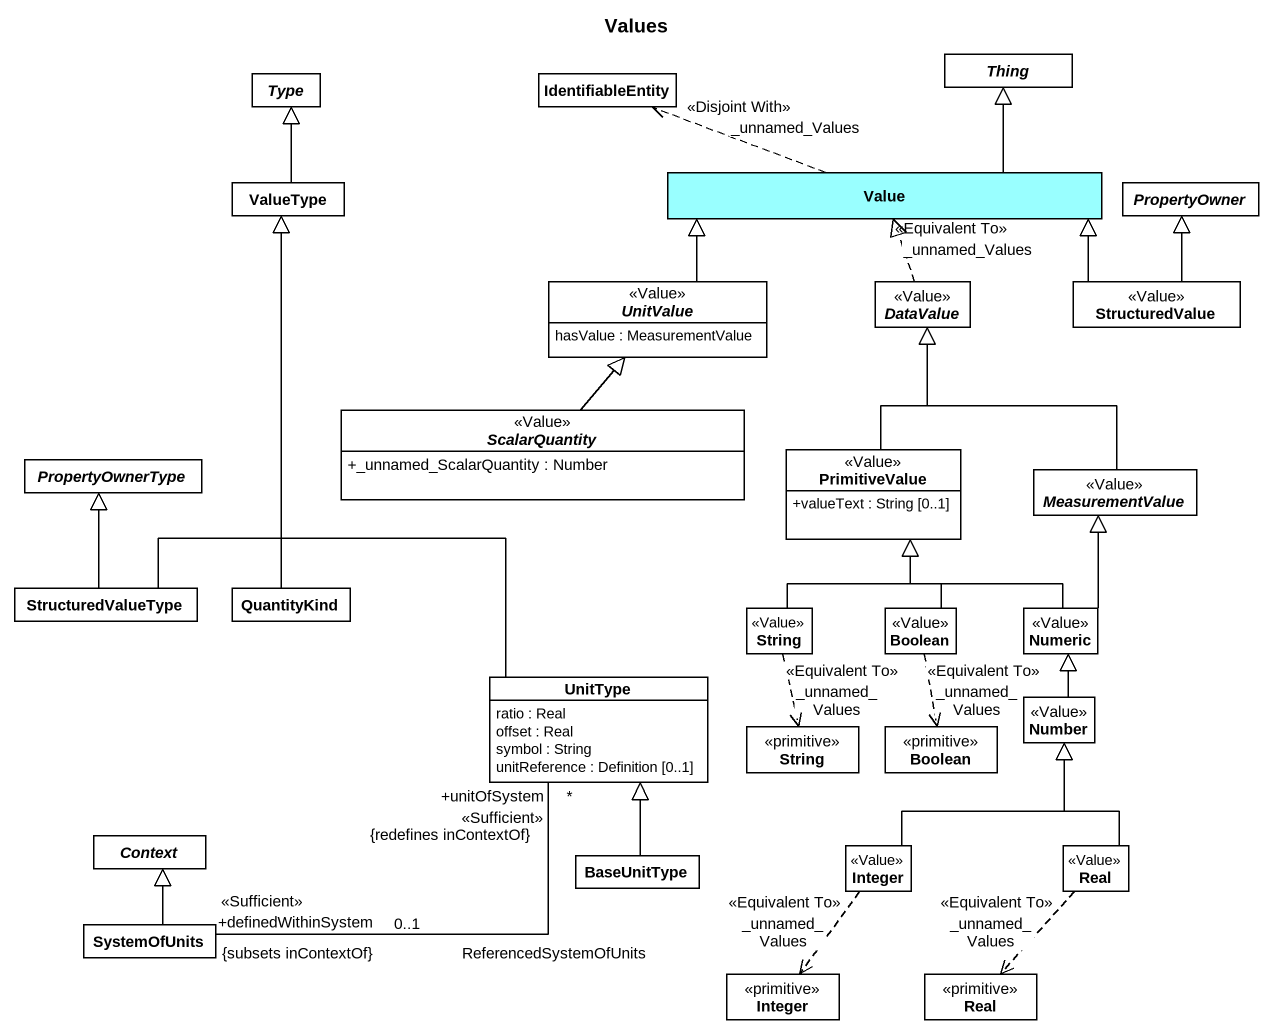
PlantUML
@startuml
title Values
hide circle
hide empty members
skinparam classAttributeIconSize 0
abstract class Thing
abstract class Type
class IdentifiableEntity
class ValueType
class Value #99FFFF
abstract class PropertyOwner
abstract class UnitValue <<Value>> {
  hasValue : MeasurementValue
}
abstract class DataValue <<Value>>
class StructuredValue <<Value>>
abstract class ScalarQuantity <<Value>> {
  +_unnamed_ScalarQuantity : Number
}
abstract class PropertyOwnerType
class PrimitiveValue <<Value>> {
  +valueText : String [0..1]
}
abstract class MeasurementValue <<Value>>
class StructuredValueType
class QuantityKind
class String <<Value>>
class Boolean <<Value>>
class Numeric <<Value>>
class UnitType {
  ratio : Real
  offset : Real
  symbol : String
  unitReference : Definition [0..1]
}
class Number <<Value>>
class "String" as String_2 <<primitive>>
class "Boolean" as Boolean_2 <<primitive>>
abstract class Context
class BaseUnitType
class Integer <<Value>>
class Real <<Value>>
class SystemOfUnits
class "Integer" as Integer_2 <<primitive>>
class "Real" as Real_2 <<primitive>>
ValueType -up-|> Type
Value -up-|> Thing
Value .left.> IdentifiableEntity : <<Disjoint With>>\n_unnamed_Values
UnitValue -right-|> Value
DataValue .up.|> Value : <<Equivalent To>>\n_unnamed_Values
StructuredValue -left-|> Value
StructuredValue -up-|> PropertyOwner
ScalarQuantity -up-|> UnitValue
PrimitiveValue -up-|> DataValue
MeasurementValue -up-|> DataValue
StructuredValueType -up-|> ValueType
StructuredValueType -up-|> PropertyOwnerType
QuantityKind -up-|> ValueType
String -up-|> PrimitiveValue
String ..> String_2 : <<Equivalent To>>\n_unnamed_Values
Boolean -up-|> PrimitiveValue
Boolean ..> Boolean_2 : <<Equivalent To>>\n_unnamed_Values
Numeric -up-|> PrimitiveValue
Numeric -up-|> MeasurementValue
UnitType -up-|> ValueType
UnitType "*\n+unitOfSystem\n{redefines inContextOf}\n<<Sufficient>>" -left- "+definedWithinSystem\n0..1\n{subsets inContextOf}\n<<Sufficient>>" SystemOfUnits : ReferencedSystemOfUnits
Number -up-|> Numeric
BaseUnitType -up-|> UnitType
Integer -up-|> Number
Integer ..> Integer_2 : <<Equivalent To>>\n_unnamed_Values
Real -up-|> Number
Real ..> Real_2 : <<Equivalent To>>\n_unnamed_Values
SystemOfUnits -up-|> Context
@enduml
